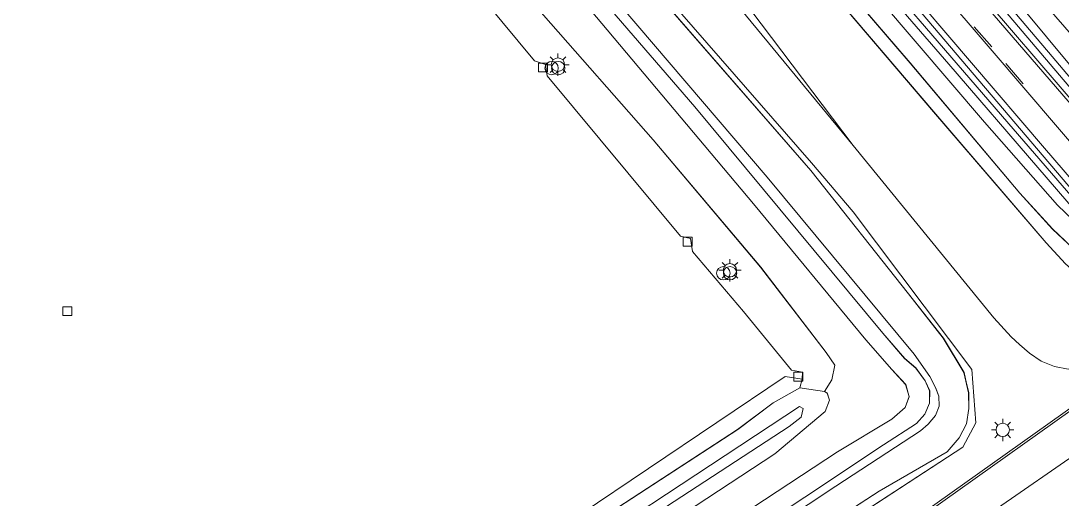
# Model space of a CAD drawing. Extents: x 253736 to 255979, y 477184 to 479215.
# Drawn here: x 255035.2 to 255152.1, y 478238.4 to 478292.1 of the extents above; entities that cross this region are included whole.
import ezdxf

# ---------------------------------------------------------------- set-up
doc = ezdxf.new("R2010")
doc.units = 0
doc.linetypes.add('39strp', pattern=[12, 3, -9])
for name, color, linetype, lineweight in [('af-bs-rasterhekwerk', 8, 'hekwerk', 18), ('bp-b5-bomenstruiken', 8, 'Continuous', 18), ('bp-b5-grasland', 8, 'Continuous', 18), ('gr-bs-geleiderail', 8, 'geleiderail', 18), ('gw-bs-insteekwatergang', 8, 'Continuous', 18), ('gw-bs-kruinlijn', 8, 'Continuous', 18), ('gw-bs-teenlijn', 8, 'Continuous', 18), ('mk-bs-39streep 0.15', 8, '39strp', 18), ('mk-bs-streep 0.15', 8, 'Continuous', 18), ('og-b5-grond_ingericht', 8, 'Continuous', 18), ('og-b5-water', 8, 'Continuous', 18), ('og-bs-inrichtingselement', 8, 'Continuous', 18), ('og-bs-terreinafscheiding', 8, 'Continuous', 18), ('vh-b5-verh_soort', 8, 'Continuous', 18), ('wh-bs-kolk', 8, 'Continuous', 18), ('wh-bs-waterlijn', 8, 'Continuous', 18), ('wm-bs-lichtmast', 8, 'Continuous', 18)]:
    doc.layers.add(name, color=color, linetype=linetype, lineweight=lineweight)
doc.linetypes.add('geleiderail', pattern='A,2,-1,[175,RTW.shx,S=0.5,R=0,X=0,Y=0],-1', length=4)
doc.linetypes.add('hekwerk', pattern='A,7,-1.5,[1,RTW.shx,S=0.75,R=0,X=0,Y=0],-1.5', length=10)

# ---------------------------------------------------------------- blocks, each defined once
blk = doc.blocks.new('kolk')
blk.add_lwpolyline([(-0.5, -0.5), (0.5, -0.5), (0.5, 0.5), (-0.5, 0.5)], close=True)
blk = doc.blocks.new('RW1 Buren totaal_ACAD_1_FMEBLOCK143')
at = {"layer": 'bp-b5-grasland'}
for points in [[(47.02, 30.87, 24.29), (47.33, 30.7, 24.21), (47.59, 29.9, 24.15), (47.1, 28.63, 24.11), (41.45, 23.89, 24.06), (8.52, 2.24, 24.17), (-11.05, -11.03, 23.58), (-28.23, -22.09, 23.51), (-35.49, -27.02, 23.55), (-41.27, -29.38, 23.68), (-45.55, -31.28, 23.71), (-47.29, -30.84, 23.81), (-47.59, -29.95, 23.86), (-47.32, -29.08, 23.88), (-46.55, -28.22, 23.92), (-45.16, -27.28, 23.95), (-42.31, -25.51, 23.95), (-39.74, -24.02, 24.09), (-13.73, -6.71, 24.08), (11.13, 9.6, 24.12), (37.27, 26.6, 24.37), (41.24, 29.61, 24.38), (44.25, 31.28, 24.38)], [(-45.6, -29.31, 24.85), (-45.54, -29.66, 24.81), (-45.06, -29.87, 24.8), (-44.32, -29.61, 24.83), (-29.38, -20.25, 25.02), (9.39, 4.99, 25.21), (43.03, 26.94, 25.3), (44.38, 28, 25.39), (44.62, 28.95, 25.38), (44.19, 29.19, 25.39), (10.96, 7.26, 25.17), (-19.67, -12.51, 25.13)]]:
    blk.add_polyline3d(points, close=True, dxfattribs=at)
blk = doc.blocks.new('RW1 Buren totaal_ACAD_1_FMEBLOCK163')
at = {"layer": 'bp-b5-grasland'}
for points in [[(-24.8, -45.64, 23.49), (0.28, -29.65, 23.53), (28.52, -11.01, 23.78), (61.66, 11.36, 24.06), (79.35, 22.97, 23.93), (85.46, 26.64, 23.95), (86.95, 27.96, 23.99), (87.4, 29.17, 24), (87, 30.53, 24), (85.45, 32.23, 24), (82.53, 35.56, 24), (69.91, 50.82, 23.96), (46.77, 78.38, 23.91)], [(52.99, 81.43, 24.86), (76.36, 54.55, 25.02), (87.31, 40.71, 24.8), (91.22, 35.73, 24.62), (93.54, 31.89, 24.45), (94.07, 29.6, 24.36), (94.1, 27.85, 24.36), (93.81, 26.14, 24.36), (93.01, 24.56, 24.35), (91.64, 22.98, 24.34), (84.01, 18.56, 24.23), (58.82, 2.2, 24.23), (27.15, -18.32, 24.1), (-4.6, -38.48, 24.02), (-33, -57.19, 24.02)], [(-24.48, -48.27, 22.15), (-1.17, -33.53, 22.15), (24.34, -17, 22.15), (51.34, 0.7, 22.15), (79.15, 19.12, 22.18), (88.65, 25.35, 22.18), (89.54, 26.09, 22.18), (90.35, 27.07, 22.17), (90.75, 28.1, 22.17), (90.71, 29.22, 22.17), (90.38, 30.11, 22.21), (89.7, 31.44, 22.22), (87.97, 33.96, 22.28), (71.45, 53.81, 22.31), (53.21, 75.21, 22.31)], [(45.68, 82.18, 22.31), (63.34, 61.71, 22.31), (84.42, 36.28, 22.36), (86.89, 33.45, 22.34), (88.13, 32.39, 22.34), (89.2, 30.94, 22.33), (89.69, 29.81, 22.32), (89.68, 28.45, 22.31), (89.14, 27.22, 22.3), (88.22, 26.17, 22.28), (84.5, 23.75, 22.26), (58.15, 6.21, 22.22), (33.95, -9.59, 22.21), (-8.37, -37.01, 22.21), (-21.54, -45.23, 22.18)]]:
    blk.add_polyline3d(points, dxfattribs=at)
blk = doc.blocks.new('RW1 Buren totaal_ACAD_1_FMEBLOCK164')
at = {"layer": 'bp-b5-grasland'}
for points in [[(31.38, -29.38, 23.86), (50.88, -16.22, 23.87), (52.31, -15.69, 23.87), (52.62, -14.84, 23.87), (70.81, -2.86, 23.88), (72.05, -2.76, 23.91), (72.59, -1.54, 23.91), (96.81, 14.59, 24.03), (98.27, 14.72, 24.02), (98.71, 15.9, 24.01), (121.72, 31.38, 24.25), (123.6, 31.07, 24.3), (123.36, 30.11, 24.38), (120.35, 28.44, 24.38), (116.37, 25.43, 24.37), (90.24, 8.43, 24.12), (65.37, -7.88, 24.08), (39.37, -25.19, 24.09), (36.79, -26.68, 23.95), (33.95, -28.44, 23.95)], [(33.56, -32.45, 23.71), (37.84, -30.55, 23.68), (43.62, -28.19, 23.55), (50.88, -23.26, 23.51), (68.06, -12.2, 23.58), (87.63, 1.07, 24.17), (120.56, 22.72, 24.06), (126.21, 27.46, 24.11), (126.7, 28.73, 24.15), (126.44, 29.54, 24.21), (126.13, 29.7, 24.29), (126.95, 31.01, 24.22), (127.27, 32.65, 24.16), (126.32, 34.08, 24.12), (118.96, 43.67, 24.15), (106.9, 57.96, 24.14), (94.59, 71.95, 24.2)], [(96.83, 87.31, 24.84), (124.67, 55.38, 24.91), (129.33, 49.88, 24.92), (142.65, 32.17, 24.71), (143.1, 26.17, 24.42), (141.64, 23.46, 24.38), (85.99, -12.85, 24.24), (56.21, -32.12, 24.15), (33.76, -46.17, 24.16)], [(15.23, -57.23, 24.02), (43.63, -38.53, 24.02), (75.38, -18.37, 24.1), (107.05, 2.15, 24.23), (132.24, 18.51, 24.23), (139.88, 22.93, 24.34), (141.24, 24.51, 24.35), (142.04, 26.09, 24.36), (142.33, 27.8, 24.36), (142.3, 29.55, 24.36), (141.78, 31.84, 24.45), (139.46, 35.68, 24.62), (135.54, 40.66, 24.8), (124.59, 54.5, 25.02), (101.23, 81.38, 24.86)], [(95, 78.33, 23.91), (118.15, 50.77, 23.96), (130.76, 35.52, 24), (133.68, 32.18, 24), (135.23, 30.48, 24), (135.64, 29.13, 24), (135.19, 27.91, 23.99), (133.69, 26.59, 23.95), (127.58, 22.93, 23.93), (109.89, 11.31, 24.06), (76.75, -11.06, 23.78), (48.52, -29.7, 23.53), (23.43, -45.68, 23.49)]]:
    blk.add_polyline3d(points, dxfattribs=at)
blk = doc.blocks.new('RW1 Buren totaal_ACAD_1_FMEBLOCK173')
at = {"layer": 'bp-b5-grasland'}
for points in [[(-28.09, 35.48, 24.79), (-21.59, 28.05, 24.74), (-13.33, 18.78, 24.34), (3.78, -0.92, 24.05), (10.6, -8.88, 23.7), (16.89, -15.25, 23.72), (25.44, -24.01, 23.95), (29.96, -27.96, 24.17), (32.62, -30.29, 24.26), (33.34, -31.71, 24.34), (32.62, -32.79, 24.36), (30.29, -34.79, 24.36), (28.27, -35.7, 24.34), (27.75, -35.31, 24.24), (27.06, -34.39, 24.16), (23.22, -29.26, 24.12), (9.98, -14.78, 23.98), (-12.91, 9.04, 24.15), (-30.54, 27.56, 24.27), (-32.64, 29.92, 24.31), (-33.23, 31.1, 24.31), (-33.34, 32.37, 24.31), (-32.75, 33.74, 24.43), (-32.3, 34.25, 24.53), (-30.09, 35.7, 24.65)], [(29.28, -31.39, 22.63), (24.89, -26.76, 22.63), (12.11, -13.03, 22.58), (-3.74, 3.54, 22.57), (-20.7, 21.72, 22.53), (-30.24, 32.23, 22.54), (-30.6, 32.63, 22.54), (-31.16, 32.65, 22.54), (-31.36, 32.26, 22.54), (-30.65, 31.21, 22.54), (-28.72, 28.77, 22.54), (-6.97, 5.62, 22.54), (13.06, -15.88, 22.54), (27.08, -31.33, 22.54), (28.84, -33.17, 22.54), (29.99, -32.19, 22.54)]]:
    blk.add_polyline3d(points, close=True, dxfattribs=at)
blk = doc.blocks.new('RW1 Buren totaal_ACAD_1_FMEBLOCK187')
at = {"layer": 'bp-b5-grasland'}
for points in [[(89.45, 81.56, 28.92), (108.14, 59.78, 29.68), (120.47, 45.19, 30.14), (124.13, 41.15, 30.22), (126.97, 38.49, 30.3), (126.33, 37.92, 30.28), (127.9, 36.09, 30.03), (127.44, 35.97, 30.12), (126.87, 36.11, 30.14), (125.58, 37.26, 30.18), (123.39, 39.59, 30.24), (110.78, 54.31, 29.82), (82.99, 86.88, 28.7)], [(83.81, 72.35, 24.99), (101.75, 50.54, 25.1), (117.54, 31.18, 24.94), (119.47, 29.04, 24.88), (120.41, 28.2, 24.84), (121.52, 27.21, 24.74), (122.83, 26.32, 24.65), (124.33, 25.71, 24.61), (125.86, 25.42, 24.52)], [(131.48, 24.86, 24.44), (108.06, 8.23, 24.48), (88.85, -4.73, 24.47), (59.5, -24.47, 24.43), (37.61, -39.08, 24.41), (19.08, -51.37, 24.37), (-5.29, -67.61, 24.32)], [(6.16, -52.95, 24.16), (28.62, -38.91, 24.15), (58.39, -19.64, 24.24), (114.05, 16.67, 24.38), (115.51, 19.38, 24.42), (115.05, 25.38, 24.71), (101.74, 43.09, 24.92), (97.08, 48.59, 24.91), (69.24, 80.52, 24.84)]]:
    blk.add_polyline3d(points, dxfattribs=at)
blk = doc.blocks.new('prullenbak')
for centre in [(-0.375, 0), (0.375, 0)]:
    blk.add_circle(centre, 0.75)
blk = doc.blocks.new('lantaarnpaal')
for p, q in [((0, 0.75), (0, 1.25)), ((-0.75, 0), (-1.25, 0)), ((-0.88, 0.88), (-0.53, 0.53)), ((0.53, 0.53), (0.88, 0.88)), ((0.75, 0), (1.25, 0)), ((-0.53, -0.53), (-0.88, -0.88)), ((0, -0.75), (0, -1.25)), ((0.53, -0.53), (0.88, -0.88))]:
    blk.add_line(p, q)
blk.add_circle((0, 0), 0.75)
blk = doc.blocks.new('Deel_d28hz')
at = {"layer": 'af-bs-rasterhekwerk'}
blk.add_polyline3d([(254950.206, 478125.858, 24.193), (254956.451, 478122.659, 24.178), (254980.403, 478139.231, 24.064), (255008.017, 478158.218, 24.022), (255033.018, 478174.641, 24.163), (255055.477, 478188.681, 24.154), (255085.249, 478207.954, 24.238), (255140.903, 478244.268, 24.376), (255142.363, 478246.976, 24.424), (255141.908, 478252.974, 24.712), (255128.593, 478270.682, 24.919), (255123.934, 478276.183, 24.913), (255096.096, 478308.116, 24.838), (255089.75, 478317.925, 24.895), (255086.247, 478318.953, 24.886), (255081.714, 478315.117, 24.511), (255078.569, 478314.619, 24.457), (255062.466, 478331.506, 24.367), (255058.675, 478336.024, 24.433), (255045.958, 478352.932, 24.436), (255029.876, 478374.598, 24.535), (255032.83, 478376.709, 24.613), (255023.719, 478388.803, 24.763)], dxfattribs=at)
at = {"layer": 'bp-b5-bomenstruiken'}
blk.add_polyline3d([(255128.601, 478278.136, 25.099), (255110.66, 478299.946, 24.988), (255098.913, 478313.886, 24.955), (255090.637, 478322.716, 24.904), (255087.535, 478325.836, 24.862), (255076.989, 478335.452, 24.808), (255067.313, 478344.663, 24.724), (255057.347, 478355.128, 24.676), (255062.952, 478357.305, 24.853), (255067.576, 478352.247, 25.048), (255076.076, 478343.549, 25.06), (255083.194, 478336.022, 25.108), (255090.666, 478327.102, 25.126), (255097.805, 478317.991, 25.081), (255111.423, 478300.873, 25.078)], close=True, dxfattribs=at)
blk.add_polyline3d([(255109.846, 478314.478, 28.705), (255137.637, 478281.906, 29.818), (255150.244, 478267.189, 30.235), (255152.44, 478264.856, 30.178), (255153.72, 478263.703, 30.142), (255154.293, 478263.562, 30.121), (255154.754, 478263.689, 30.028), (255157.599, 478260.37, 27.731), (255157.268, 478260.086, 27.742), (255160.245, 478255.526, 24.382), (255159.069, 478254.854, 24.4), (255158.213, 478254.235, 24.406), (255155.761, 478253.453, 24.457), (255153.998, 478253.056, 24.481), (255152.714, 478253.016, 24.523), (255151.188, 478253.3, 24.607), (255149.688, 478253.914, 24.646), (255148.375, 478254.804, 24.742), (255147.266, 478255.798, 24.838), (255146.32, 478256.635, 24.877), (255144.396, 478258.772, 24.943), (255128.601, 478278.136, 25.099), (255111.423, 478300.873, 25.078)], dxfattribs=at)
at = {"layer": 'bp-b5-grasland'}
for points in [[(255121.783, 478310.054, 29.224), (255157.899, 478267.58, 30.487), (255158.677, 478266.346, 30.5), (255157.783, 478265.684, 30.521), (255154.185, 478268.871, 30.328), (255151.528, 478271.43, 30.277), (255143.331, 478280.74, 30.088), (255127.782, 478298.973, 29.434)], [(255139.665, 478308.637, 29.32), (255154.766, 478290.883, 29.941), (255167.473, 478275.749, 30.235), (255168.457, 478274.286, 30.28), (255168.488, 478273.712, 30.322), (255168.365, 478273.527, 30.197), (255166.769, 478275.385, 30.335), (255165.917, 478274.754, 30.362), (255159.927, 478282.732, 30.127), (255147.55, 478296.953, 29.734)]]:
    blk.add_polyline3d(points, dxfattribs=at)
for points in [[(255165.397, 478271.6, 30.443), (255164.469, 478270.92, 30.479), (255159.576, 478275.701, 30.448), (255136.112, 478303.043, 29.614), (255116.71, 478325.574, 28.822), (255102.751, 478341.912, 28.123), (255091.992, 478353.656, 27.565), (255078.324, 478367.411, 26.935), (255078.522, 478370.996, 26.632), (255088.357, 478361.222, 27.085), (255102.695, 478345.994, 27.841), (255119.064, 478327.31, 28.588), (255134.776, 478309.037, 29.32), (255159.71, 478278.973, 30.322)], [(255032.771, 478190.332, 24.853), (255058.705, 478207.13, 25.129), (255089.334, 478226.901, 25.168), (255122.564, 478248.827, 25.39), (255122.987, 478248.587, 25.384), (255122.749, 478247.643, 25.393), (255121.405, 478246.58, 25.3), (255087.763, 478224.627, 25.213), (255048.988, 478199.391, 25.018), (255034.048, 478190.032, 24.835), (255033.307, 478189.77, 24.802), (255032.837, 478189.983, 24.808)]]:
    blk.add_polyline3d(points, close=True, dxfattribs=at)
at = {"layer": 'gr-bs-geleiderail'}
for points in [[(255166.766, 478269.416, 31.282), (255150.922, 478288.107, 30.952), (255132.164, 478310.242, 30.178), (255122.848, 478321.248, 29.005)], [(255166.184, 478268.983, 31.276), (255153.85, 478283.535, 31.093), (255140.871, 478298.874, 30.586), (255131.359, 478310.019, 30.181), (255122.985, 478319.9, 29.089)], [(255114.209, 478317.001, 28.921), (255124.988, 478305.018, 30.154), (255146.573, 478280.007, 30.919), (255159.937, 478264.492, 31.258)], [(255159.319, 478264.052, 31.243), (255139.328, 478287.259, 30.778), (255124.454, 478304.464, 30.121), (255113.586, 478316.514, 28.855)]]:
    blk.add_polyline3d(points, dxfattribs=at)
at = {"layer": 'gw-bs-insteekwatergang'}
for points in [[(254956.863, 478123.847, 24.004), (254964.726, 478129.223, 23.992), (254988.757, 478145.75, 23.998), (255014.496, 478163.573, 24.019), (255042.891, 478182.276, 24.016), (255074.648, 478202.434, 24.103), (255106.317, 478222.954, 24.229), (255131.505, 478239.32, 24.229), (255139.138, 478243.739, 24.34), (255140.503, 478245.315, 24.352), (255141.305, 478246.897, 24.361), (255141.595, 478248.608, 24.358), (255141.562, 478250.355, 24.361), (255141.038, 478252.651, 24.448), (255138.718, 478256.49, 24.622), (255134.806, 478261.471, 24.796), (255123.856, 478275.306, 25.018), (255100.49, 478302.188, 24.859)], [(255094.261, 478299.138, 23.911), (255117.408, 478271.579, 23.959), (255130.022, 478256.322, 24.001), (255132.945, 478252.986, 24.004), (255134.492, 478251.289, 24.004), (255134.9, 478249.933, 23.998), (255134.448, 478248.714, 23.992), (255132.957, 478247.396, 23.95), (255126.846, 478243.733, 23.926), (255109.151, 478232.121, 24.064), (255076.012, 478209.748, 23.785), (255047.78, 478191.109, 23.527), (255022.692, 478175.122, 23.485)]]:
    blk.add_polyline3d(points, dxfattribs=at)
at = {"layer": 'gw-bs-kruinlijn'}
blk.add_polyline3d([(255032.771, 478190.332, 24.853), (255058.705, 478207.13, 25.129), (255089.334, 478226.901, 25.168), (255122.564, 478248.827, 25.39), (255122.987, 478248.587, 25.384), (255122.749, 478247.643, 25.393), (255121.405, 478246.58, 25.3), (255087.763, 478224.627, 25.213), (255048.988, 478199.391, 25.018), (255034.048, 478190.032, 24.835), (255033.307, 478189.77, 24.802), (255032.837, 478189.983, 24.808), (255032.771, 478190.332, 24.853)], dxfattribs=at)
at = {"layer": 'gw-bs-teenlijn'}
for points in [[(255128.601, 478278.136, 25.099), (255111.423, 478300.873, 25.078), (255097.805, 478317.991, 25.081), (255090.666, 478327.102, 25.126), (255083.194, 478336.022, 25.108), (255076.076, 478343.549, 25.06), (255067.576, 478352.247, 25.048), (255062.952, 478357.305, 24.853), (255053.064, 478367.196, 24.874), (255045.403, 478375.773, 24.886), (255038.863, 478382.907, 24.922), (255034.469, 478387.932, 24.889), (255032.927, 478389.381, 24.826), (255030.264, 478390.073, 24.784), (255028.653, 478389.367, 24.757), (255026.113, 478387.85, 24.667)], [(255036.057, 478194.129, 23.95), (255033.213, 478192.363, 23.947), (255031.826, 478191.419, 23.92), (255031.052, 478190.558, 23.878), (255030.782, 478189.689, 23.857), (255031.084, 478188.802, 23.806), (255032.825, 478188.361, 23.707), (255037.104, 478190.261, 23.677), (255042.878, 478192.621, 23.551), (255050.14, 478197.551, 23.515), (255067.324, 478208.61, 23.578), (255086.891, 478221.878, 24.169), (255119.821, 478243.53, 24.058), (255125.476, 478248.268, 24.115), (255125.962, 478249.541, 24.145), (255125.702, 478250.341, 24.214), (255125.391, 478250.51, 24.289)], [(255122.622, 478250.918, 24.379), (255119.612, 478249.246, 24.382), (255115.637, 478246.236, 24.367), (255089.502, 478229.237, 24.121), (255064.637, 478212.926, 24.076), (255038.631, 478195.617, 24.091), (255036.057, 478194.129, 23.95)]]:
    blk.add_polyline3d(points, dxfattribs=at)
at = {"layer": 'mk-bs-39streep 0.15'}
blk.add_polyline3d([(255163.299, 478266.815, 30.611), (255144.146, 478289.174, 30.151), (255121.31, 478315.796, 29.188)], dxfattribs=at)
at = {"layer": 'mk-bs-streep 0.15'}
for points in [[(255165.319, 478268.278, 30.596), (255153.425, 478282.255, 30.322), (255134.707, 478303.99, 29.584), (255119.718, 478321.469, 29.017), (255106.981, 478336.316, 28.342), (255099.659, 478344.602, 27.964), (255091.654, 478353.232, 27.574), (255085.969, 478359.042, 27.352), (255080.036, 478365.064, 27.046), (255072.672, 478372.493, 26.68), (255062.531, 478382.515, 26.215), (255054.885, 478389.97, 25.825), (255047.26, 478397.572, 25.468), (255042.015, 478403.097, 25.237), (255040.488, 478404.805, 25.179)], [(255039.227, 478393.213, 25.48), (255046.593, 478386.4, 25.744), (255055.652, 478378.242, 26.134), (255066.031, 478368.929, 26.614), (255072.386, 478363.209, 26.869), (255077.363, 478358.554, 27.106), (255082.962, 478353.18, 27.397), (255090.295, 478345.842, 27.724), (255098.66, 478337.191, 28.126), (255107.986, 478326.791, 28.615), (255119.969, 478312.945, 29.161), (255133.692, 478297.002, 29.773), (255150.076, 478277.835, 30.337), (255160.996, 478265.137, 30.581)], [(255163.09, 478266.665, 30.581), (255143.966, 478289.021, 30.154), (255121.163, 478315.659, 29.209)], [(255181.901, 478263.502, 24.731), (255161.392, 478248.914, 24.659), (255137.295, 478232.204, 24.685), (255118.162, 478219.275, 24.651), (255088.634, 478199.613, 24.609), (255066.814, 478185.019, 24.586), (255048.343, 478172.804, 24.53), (255027.272, 478158.773, 24.508), (255026.146, 478158.013, 24.521), (255024.613, 478156.955, 24.509), (255006.705, 478144.105, 24.526), (254986.328, 478129.518, 24.54), (254965.243, 478114.337, 24.546), (254944.373, 478099.342, 24.541), (254943.141, 478098.456, 24.543), (254941.881, 478097.63, 24.528), (254924.43, 478086.06, 24.494), (254906.753, 478074.33, 24.461), (254884.873, 478059.746, 24.439), (254881.581, 478057.554, 24.435)]]:
    blk.add_polyline3d(points, dxfattribs=at)
at = {"layer": 'og-b5-grond_ingericht'}
blk.add_polyline3d([(255093.854, 478292.756, 24.199), (255106.167, 478278.765, 24.136), (255118.22, 478264.476, 24.145), (255125.584, 478254.883, 24.118), (255126.532, 478253.453, 24.157), (255126.215, 478251.816, 24.22), (255125.391, 478250.51, 24.289), (255122.622, 478250.918, 24.379), (255122.861, 478251.88, 24.301), (255122.932, 478252.688, 24.304), (255121.69, 478252.901, 24.28), (255116.288, 478259.495, 24.253), (255110.554, 478266.217, 24.247), (255110.359, 478267.673, 24.256), (255109.238, 478267.925, 24.238), (255094.256, 478285.947, 24.205), (255094.094, 478287.215, 24.208), (255092.826, 478287.606, 24.196), (255077.996, 478305.552, 24.112)], dxfattribs=at)
at = {"layer": 'og-b5-water'}
for points in [[(255025.958, 478175.528, 22.18), (255039.123, 478183.746, 22.207), (255081.449, 478211.169, 22.213), (255105.645, 478226.968, 22.222), (255131.999, 478244.511, 22.264), (255135.715, 478246.926, 22.276), (255136.64, 478247.981, 22.303), (255137.173, 478249.206, 22.312), (255137.188, 478250.566, 22.324), (255136.698, 478251.699, 22.33), (255135.627, 478253.144, 22.339), (255134.381, 478254.204, 22.342), (255131.919, 478257.042, 22.36), (255110.836, 478282.47, 22.309), (255093.175, 478302.939, 22.306)], [(255100.707, 478295.97, 22.309), (255118.947, 478274.563, 22.309), (255135.461, 478254.715, 22.285), (255137.2, 478252.195, 22.222), (255137.872, 478250.863, 22.21), (255138.208, 478249.973, 22.174), (255138.247, 478248.857, 22.174), (255137.844, 478247.825, 22.174), (255137.036, 478246.848, 22.177), (255136.145, 478246.105, 22.177), (255126.641, 478239.877, 22.177), (255098.833, 478221.453, 22.153), (255071.832, 478203.757, 22.15), (255046.323, 478187.225, 22.15), (255023.014, 478172.488, 22.15)]]:
    blk.add_polyline3d(points, dxfattribs=at)
at = {"layer": 'og-bs-terreinafscheiding'}
for points in [[(255153.829, 478266.082, 30.296), (255150.99, 478268.749, 30.217), (255147.323, 478272.783, 30.142), (255134.993, 478287.38, 29.683), (255116.305, 478309.151, 28.915)], [(255077.996, 478305.552, 24.112), (255092.826, 478287.606, 24.196), (255094.094, 478287.215, 24.208), (255094.256, 478285.947, 24.205), (255109.238, 478267.925, 24.238), (255110.359, 478267.673, 24.256), (255110.554, 478266.217, 24.247), (255116.288, 478259.495, 24.253), (255121.69, 478252.901, 24.28), (255122.932, 478252.688, 24.304), (255122.861, 478251.88, 24.301), (255120.983, 478252.191, 24.25), (255097.969, 478236.705, 24.013), (255097.529, 478235.531, 24.025), (255096.07, 478235.396, 24.028), (255071.849, 478219.269, 23.905), (255071.316, 478218.05, 23.905), (255070.072, 478217.951, 23.878), (255051.878, 478205.966, 23.866), (255051.57, 478205.116, 23.869), (255050.145, 478204.586, 23.869), (255030.643, 478191.43, 23.857)], [(255158.677, 478266.346, 30.5), (255157.899, 478267.58, 30.487), (255121.783, 478310.054, 29.224)], [(255127.782, 478298.973, 29.434), (255143.331, 478280.74, 30.088), (255151.528, 478271.43, 30.277), (255154.185, 478268.871, 30.328), (255157.783, 478265.684, 30.521)], [(255165.917, 478274.754, 30.362), (255159.927, 478282.732, 30.127), (255147.55, 478296.953, 29.734), (255119.231, 478330.047, 28.516), (255107.355, 478343.753, 28.024), (255100.848, 478351.225, 27.592), (255093.139, 478359.13, 27.196), (255079.779, 478372.72, 26.539), (255080.367, 478373.562, 26.428), (255084.304, 478376.334, 25.984), (255098.096, 478385.628, 24.286)], [(255165.397, 478271.6, 30.443), (255159.71, 478278.973, 30.322), (255134.776, 478309.037, 29.32), (255119.064, 478327.31, 28.588), (255102.695, 478345.994, 27.841), (255088.357, 478361.222, 27.085), (255078.522, 478370.996, 26.632), (255078.324, 478367.411, 26.935), (255091.992, 478353.656, 27.565), (255102.751, 478341.912, 28.123), (255116.71, 478325.574, 28.822), (255136.112, 478303.043, 29.614), (255159.576, 478275.701, 30.448), (255164.469, 478270.92, 30.479)], [(255154.754, 478263.689, 30.028), (255154.293, 478263.562, 30.121), (255153.72, 478263.703, 30.142), (255152.44, 478264.856, 30.178), (255150.244, 478267.189, 30.235), (255137.637, 478281.906, 29.818), (255109.846, 478314.478, 28.705)], [(255110.66, 478299.946, 24.988), (255128.601, 478278.136, 25.099), (255144.396, 478258.772, 24.943), (255146.32, 478256.635, 24.877), (255147.266, 478255.798, 24.838), (255148.375, 478254.804, 24.742), (255149.688, 478253.914, 24.646), (255151.188, 478253.3, 24.607), (255152.714, 478253.016, 24.523), (255153.998, 478253.056, 24.481), (255155.761, 478253.453, 24.457), (255158.213, 478254.235, 24.406), (255159.069, 478254.854, 24.4), (255160.245, 478255.526, 24.382)], [(255122.861, 478251.88, 24.301), (255122.622, 478250.918, 24.379), (255125.391, 478250.51, 24.289), (255126.215, 478251.816, 24.22), (255126.532, 478253.453, 24.157), (255125.584, 478254.883, 24.118), (255118.22, 478264.476, 24.145), (255106.167, 478278.765, 24.136), (255093.854, 478292.756, 24.199), (255079.265, 478309.598, 24.421), (255078.569, 478314.619, 24.457)], [(255179.754, 478265.922, 24.628), (255176.749, 478263.819, 24.587), (255171.151, 478259.923, 24.586), (255171.034, 478260.052, 24.553), (255169.766, 478259.253, 24.567), (255169.301, 478259.276, 24.559), (255168.973, 478259.653, 24.543), (255160.466, 478253.672, 24.499), (255158.5, 478252.25, 24.529), (255135.031, 478235.586, 24.566), (255115.899, 478222.566, 24.547), (255086.462, 478202.865, 24.491), (255064.599, 478188.269, 24.459), (255046.065, 478175.926, 24.456), (255021.758, 478159.734, 24.382)], [(254879.214, 478061.021, 24.25), (254898.616, 478073.989, 24.261), (254917.306, 478086.309, 24.309), (254937.704, 478099.936, 24.334), (254941.153, 478102.3, 24.348), (254945.307, 478105.278, 24.362), (254948.885, 478107.822, 24.368), (254963.326, 478118.17, 24.373), (254984.048, 478133.094, 24.36), (255004.029, 478147.515, 24.327), (255016.004, 478156.123, 24.314), (255018.7, 478158.025, 24.32), (255021.564, 478159.989, 24.315), (255045.932, 478176.229, 24.37), (255064.464, 478188.512, 24.406), (255086.353, 478203.125, 24.431), (255115.702, 478222.866, 24.465), (255134.916, 478235.824, 24.481), (255158.333, 478252.459, 24.44), (255160.302, 478253.804, 24.431), (255168.778, 478259.84, 24.455), (255168.973, 478259.653, 24.543)]]:
    blk.add_polyline3d(points, dxfattribs=at)
at = {"layer": 'vh-b5-verh_soort'}
for points in [[(255147.55, 478296.953, 29.734), (255159.927, 478282.732, 30.127), (255165.917, 478274.754, 30.362), (255169.101, 478271.027, 30.377), (255167.126, 478269.591, 30.429), (255165.397, 478271.6, 30.443), (255159.71, 478278.973, 30.322), (255134.776, 478309.037, 29.32)], [(255136.112, 478303.043, 29.614), (255159.576, 478275.701, 30.448), (255164.469, 478270.92, 30.479), (255166.197, 478268.916, 30.505), (255165.319, 478268.278, 30.596), (255163.299, 478266.815, 30.611), (255163.09, 478266.665, 30.581), (255160.996, 478265.137, 30.581), (255160.188, 478264.548, 30.569), (255158.677, 478266.346, 30.5), (255157.899, 478267.58, 30.487), (255121.783, 478310.054, 29.224)], [(255127.782, 478298.973, 29.434), (255143.331, 478280.74, 30.088), (255151.528, 478271.43, 30.277), (255154.185, 478268.871, 30.328), (255157.783, 478265.684, 30.521), (255159.298, 478263.901, 30.579), (255157.101, 478262.304, 30.425), (255153.829, 478266.082, 30.296), (255150.99, 478268.749, 30.217), (255147.323, 478272.783, 30.142), (255134.993, 478287.38, 29.683), (255116.305, 478309.151, 28.915)], [(255077.996, 478305.552, 24.112), (255092.826, 478287.606, 24.196), (255094.094, 478287.215, 24.208), (255094.256, 478285.947, 24.205), (255109.238, 478267.925, 24.238), (255110.359, 478267.673, 24.256), (255110.554, 478266.217, 24.247), (255116.288, 478259.495, 24.253), (255121.69, 478252.901, 24.28), (255122.932, 478252.688, 24.304), (255122.861, 478251.88, 24.301), (255120.983, 478252.191, 24.25), (255097.969, 478236.705, 24.013), (255097.529, 478235.531, 24.025), (255096.07, 478235.396, 24.028), (255071.849, 478219.269, 23.905), (255071.316, 478218.05, 23.905), (255070.072, 478217.951, 23.878), (255051.878, 478205.966, 23.866), (255051.57, 478205.116, 23.869), (255050.145, 478204.586, 23.869), (255030.643, 478191.43, 23.857)], [(255021.758, 478159.734, 24.382), (255046.065, 478175.926, 24.456), (255064.599, 478188.269, 24.459), (255086.462, 478202.865, 24.491), (255115.899, 478222.566, 24.547), (255135.031, 478235.586, 24.566), (255158.5, 478252.25, 24.529)], [(255021.564, 478159.989, 24.315), (255045.932, 478176.229, 24.37), (255064.464, 478188.512, 24.406), (255086.353, 478203.125, 24.431), (255115.702, 478222.866, 24.465), (255134.916, 478235.824, 24.481), (255158.333, 478252.459, 24.44), (255160.302, 478253.804, 24.431), (255168.778, 478259.84, 24.455), (255168.973, 478259.653, 24.543), (255160.466, 478253.672, 24.499), (255158.5, 478252.25, 24.529), (255135.031, 478235.586, 24.566), (255115.899, 478222.566, 24.547), (255086.462, 478202.865, 24.491), (255064.599, 478188.269, 24.459), (255046.065, 478175.926, 24.456), (255021.758, 478159.734, 24.382)]]:
    blk.add_polyline3d(points, dxfattribs=at)
at = {"layer": 'wh-bs-waterlijn'}
for points in [[(255023.014, 478172.488, 22.15), (255046.323, 478187.225, 22.15), (255071.832, 478203.757, 22.15), (255098.833, 478221.453, 22.153), (255126.641, 478239.877, 22.177), (255136.145, 478246.105, 22.177), (255137.036, 478246.848, 22.177), (255137.844, 478247.825, 22.174), (255138.247, 478248.857, 22.174), (255138.208, 478249.973, 22.174), (255137.872, 478250.863, 22.21), (255137.2, 478252.195, 22.222), (255135.461, 478254.715, 22.285), (255118.947, 478274.563, 22.309), (255100.707, 478295.97, 22.309)], [(255093.175, 478302.939, 22.306), (255110.836, 478282.47, 22.309), (255131.919, 478257.042, 22.36), (255134.381, 478254.204, 22.342), (255135.627, 478253.144, 22.339), (255136.698, 478251.699, 22.33), (255137.188, 478250.566, 22.324), (255137.173, 478249.206, 22.312), (255136.64, 478247.981, 22.303), (255135.715, 478246.926, 22.276), (255131.999, 478244.511, 22.264), (255105.645, 478226.968, 22.222), (255081.449, 478211.169, 22.213), (255039.123, 478183.746, 22.207), (255025.958, 478175.528, 22.18), (254992.235, 478152.622, 22.162), (254957.068, 478128.244, 22.162)]]:
    blk.add_polyline3d(points, dxfattribs=at)
at = {"layer": 'bp-b5-grasland'}
for name, p in [('RW1 Buren totaal_ACAD_1_FMEBLOCK187', (255026.855, 478227.595)), ('RW1 Buren totaal_ACAD_1_FMEBLOCK173', (255158.958, 478316.0895)), ('RW1 Buren totaal_ACAD_1_FMEBLOCK164', (254999.263, 478220.806)), ('RW1 Buren totaal_ACAD_1_FMEBLOCK163', (255047.4955, 478220.758)), ('RW1 Buren totaal_ACAD_1_FMEBLOCK143', (255078.372, 478219.6395))]:
    blk.add_blockref(name, p, dxfattribs=at)
at = {"layer": 'og-bs-inrichtingselement'}
for p in [(255095.138, 478286.804, 25.201), (255114.408, 478263.779, 25.201)]:
    blk.add_blockref('prullenbak', p, dxfattribs=at)
at = {"layer": 'wh-bs-kolk'}
for p in [(255093.803, 478286.87, 24.088), (255110.039, 478267.334, 24.151), (255040.426, 478259.526, 24.001), (255122.462, 478252.178, 24.235)]:
    blk.add_blockref('kolk', p, dxfattribs=at)
at = {"layer": 'wm-bs-lichtmast'}
for p in [(255095.474, 478287.189, 24.301), (255114.772, 478264.111, 24.331), (255145.386, 478246.203, 24.249)]:
    blk.add_blockref('lantaarnpaal', p, dxfattribs=at)

msp = doc.modelspace()

# ---------------------------------------------------------------- block references
at = {"linetype": 'ByBlock'}
msp.add_blockref('Deel_d28hz', (0, 0), dxfattribs=at)
msp.add_blockref('Deel_d28hz', (0, 0), dxfattribs=at)

doc.saveas('drawing.dxf')
